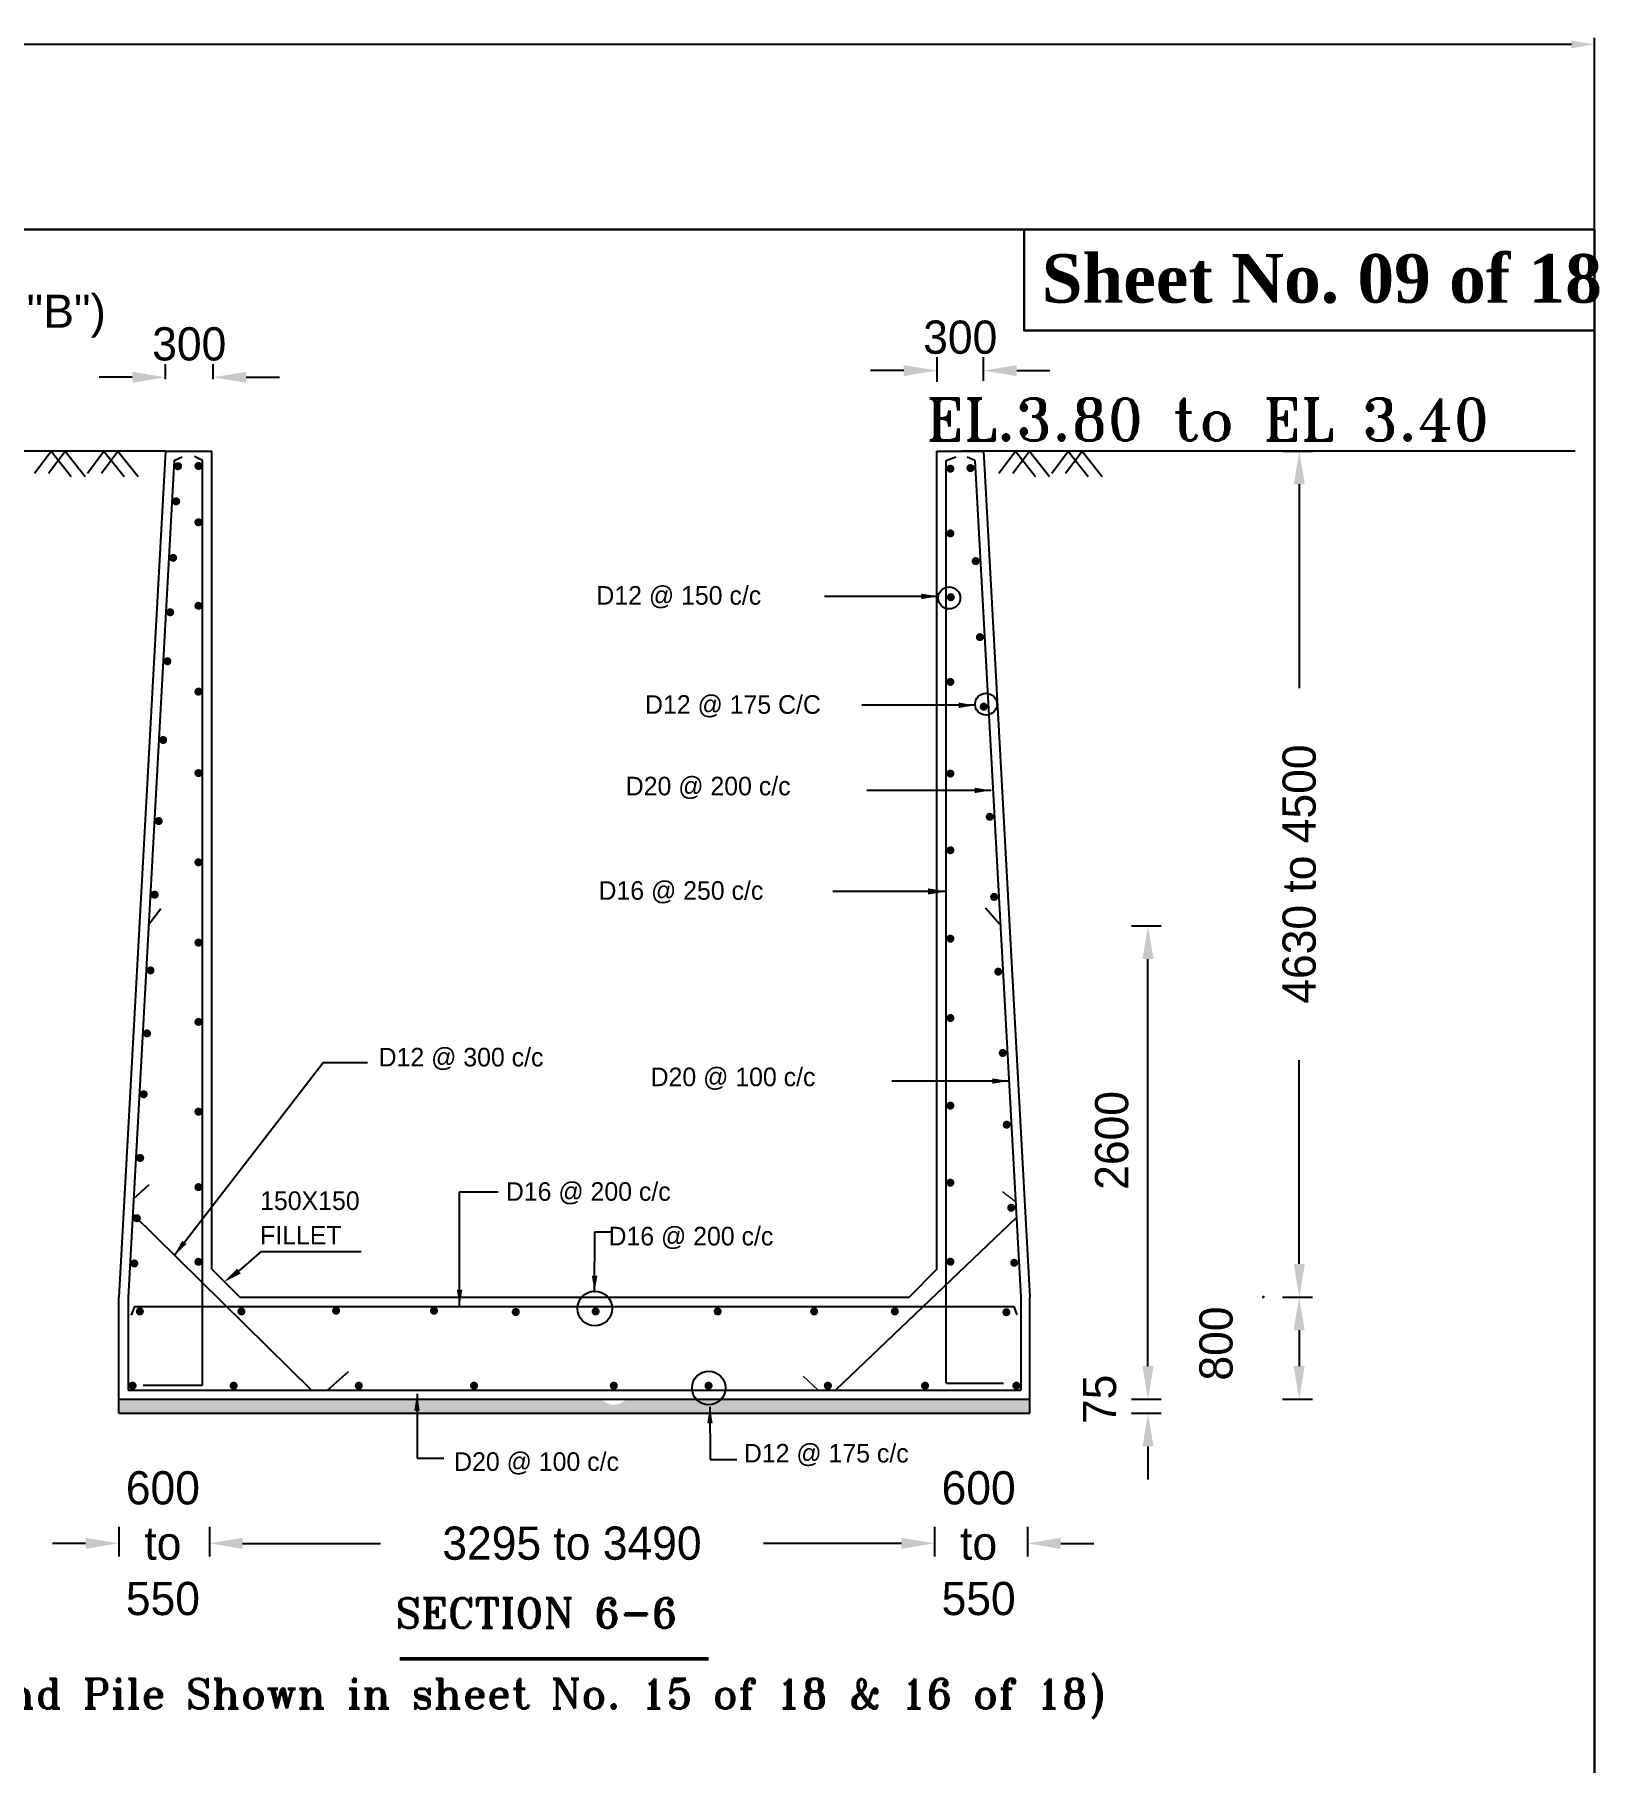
# Model space of a CAD drawing. Extents: x -1206532 to 786809, y -4288605 to 172932.
# Drawn here: x -220615 to -197051, y -4237145 to -4211122 of the extents above; entities that cross this region are included whole.
import ezdxf

# ---------------------------------------------------------------- set-up
doc = ezdxf.new("R2010")
doc.units = 0
doc.header["$LTSCALE"] = 300
doc.header["$MEASUREMENT"] = 0
doc.layers.get('0').update_dxf_attribs({"linetype": 'CONTINUOUS'})
doc.layers.get('DEFPOINTS').update_dxf_attribs({"linetype": 'CONTINUOUS'})
doc.layers.add('LINE', color=7, linetype='CONTINUOUS')
doc.layers.add('TEXT', color=10, linetype='CONTINUOUS')
doc.styles.add('BIG', font='ROMANT.SHX')
doc.dimstyles.new('3', dxfattribs={"dimtxt": 225, "dimasz": 350, "dimexe": 100, "dimexo": 25, "dimgap": 9, "dimtad": 0, "dimdec": 0, "dimzin": 0, "dimdsep": 46, "dimtxsty": 'Standard', "dimcen": 0, "dimclrd": 5, "dimclre": 6, "dimclrt": 1, "dimadec": 0, "dimazin": 0, "dimtfac": 1, "dimtdec": 0, "dimtofl": 0, "dimtmove": 2, "dimatfit": 3, "dimfxl": 1, "dimtolj": 1, "dimtzin": 0, "dimarcsym": 0})

# ---------------------------------------------------------------- blocks, each defined once
blk = doc.blocks.new('*D278')
at = {"layer": 'DEFPOINTS', "color": 0, "lineweight": 30}
for p in [(-197123, -4211270), (-269095, -4214061), (-197123, -4214061)]:
    blk.add_point(p, dxfattribs=at)
at = {"layer": 'LINE', "color": 6, "lineweight": -2}
for p, q in [((-269095, -4214036), (-269095, -4211170)), ((-197123, -4214036), (-197123, -4211170))]:
    blk.add_line(p, q, dxfattribs=at)
at = {"layer": 'LINE', "color": 5, "lineweight": -2}
for p, q in [((-268745, -4211270), (-233606, -4211270)), ((-197473, -4211270), (-232613, -4211270))]:
    blk.add_line(p, q, dxfattribs=at)
at = {"layer": 'LINE', "color": 5, "lineweight": 30}
for points in [[(-268745, -4211212), (-268745, -4211328), (-269095, -4211270)], [(-197473, -4211212), (-197473, -4211328), (-197123, -4211270)]]:
    blk.add_solid(points, dxfattribs=at)
at = {"layer": 'LINE', "color": 1, "lineweight": 30, "insert": (-233109, -4211270), "char_height": 225, "attachment_point": 5}
blk.add_mtext('\\A1;71972', dxfattribs=at)
blk = doc.blocks.new('*D788')
at = {"layer": 'DEFPOINTS', "color": 0, "lineweight": 30}
for p in [(-204112, -4231676), (-203849, -4231676), (-204112, -4231886)]:
    blk.add_point(p, dxfattribs=at)
at = {"layer": 'LINE', "color": 7, "lineweight": -2}
for p, q in [((-203849, -4231176), (-203849, -4230676)), ((-204099, -4231676), (-203649, -4231676)), ((-204099, -4231886), (-203649, -4231886)), ((-203849, -4232386), (-203849, -4232886))]:
    blk.add_line(p, q, dxfattribs=at)
at = {"layer": 'LINE', "color": 7, "lineweight": 30}
for points in [[(-203932, -4231176), (-203765, -4231176), (-203849, -4231676)], [(-203932, -4232386), (-203765, -4232386), (-203849, -4231886)]]:
    blk.add_solid(points, dxfattribs=at)
at = {"layer": 'LINE', "color": 7, "lineweight": 30, "insert": (-204576, -4231676), "char_height": 500, "attachment_point": 5, "rotation": 90}
blk.add_mtext('\\A1;75', dxfattribs=at)
blk = doc.blocks.new('*D789')
at = {"layer": 'DEFPOINTS', "color": 0, "lineweight": 30}
for p in [(-202110, -4230136), (-202150, -4231676), (-201572, -4231676)]:
    blk.add_point(p, dxfattribs=at)
at = {"layer": 'LINE', "color": 7, "lineweight": -2}
for p, q in [((-201822, -4230136), (-201372, -4230136)), ((-201572, -4230636), (-201572, -4231176)), ((-201822, -4231676), (-201372, -4231676))]:
    blk.add_line(p, q, dxfattribs=at)
at = {"layer": 'LINE', "color": 7, "lineweight": 30}
for points in [[(-201656, -4230636), (-201489, -4230636), (-201572, -4230136)], [(-201656, -4231176), (-201489, -4231176), (-201572, -4231676)]]:
    blk.add_solid(points, dxfattribs=at)
at = {"layer": 'LINE', "color": 7, "lineweight": 30, "insert": (-202822, -4230836), "char_height": 500, "attachment_point": 5, "rotation": 90}
blk.add_mtext('\\A1;800', dxfattribs=at)
blk = doc.blocks.new('*D790')
at = {"layer": 'DEFPOINTS', "color": 0, "lineweight": 30}
for p in [(-217983, -4233580), (-207063, -4233580), (-207063, -4233846)]:
    blk.add_point(p, dxfattribs=at)
at = {"layer": 'LINE', "color": 7, "lineweight": -2}
for p, q in [((-217983, -4233596), (-217983, -4234046)), ((-207063, -4233596), (-207063, -4234046)), ((-217483, -4233846), (-215407, -4233846)), ((-207563, -4233846), (-209639, -4233846))]:
    blk.add_line(p, q, dxfattribs=at)
at = {"layer": 'LINE', "color": 7, "lineweight": 30}
for points in [[(-217483, -4233762), (-217483, -4233929), (-217983, -4233846)], [(-207563, -4233762), (-207563, -4233929), (-207063, -4233846)]]:
    blk.add_solid(points, dxfattribs=at)
at = {"layer": 'LINE', "color": 7, "lineweight": 30, "insert": (-212523, -4233846), "char_height": 500, "attachment_point": 5}
blk.add_mtext('\\A1;3295 to 3490', dxfattribs=at)
blk = doc.blocks.new('*D791')
at = {"layer": 'DEFPOINTS', "color": 0, "lineweight": 30}
for p in [(-202180, -4217396), (-201570, -4217396), (-202180, -4230136)]:
    blk.add_point(p, dxfattribs=at)
at = {"layer": 'LINE', "color": 7, "lineweight": -2}
for p, q in [((-201820, -4217396), (-201370, -4217396)), ((-201570, -4217896), (-201570, -4220966)), ((-201570, -4229636), (-201570, -4226567)), ((-201820, -4230136), (-201370, -4230136))]:
    blk.add_line(p, q, dxfattribs=at)
at = {"layer": 'LINE', "color": 7, "lineweight": 30}
for points in [[(-201654, -4217896), (-201487, -4217896), (-201570, -4217396)], [(-201654, -4229636), (-201487, -4229636), (-201570, -4230136)]]:
    blk.add_solid(points, dxfattribs=at)
at = {"layer": 'LINE', "color": 7, "lineweight": 30, "insert": (-201570, -4223766), "char_height": 500, "attachment_point": 5, "rotation": 90}
blk.add_mtext('\\A1;4630 to 4500', dxfattribs=at)
blk = doc.blocks.new('*D792')
at = {"layer": 'DEFPOINTS', "color": 0, "lineweight": 30}
for p in [(-204595, -4224547), (-203849, -4224547), (-204042, -4231676)]:
    blk.add_point(p, dxfattribs=at)
at = {"layer": 'LINE', "color": 7, "lineweight": -2}
for p, q in [((-204099, -4224547), (-203649, -4224547)), ((-203849, -4231176), (-203849, -4225047)), ((-204037, -4231676), (-203649, -4231676))]:
    blk.add_line(p, q, dxfattribs=at)
at = {"layer": 'LINE', "color": 7, "lineweight": 30}
for points in [[(-203932, -4225047), (-203765, -4225047), (-203849, -4224547)], [(-203932, -4231176), (-203765, -4231176), (-203849, -4231676)]]:
    blk.add_solid(points, dxfattribs=at)
at = {"layer": 'LINE', "color": 7, "lineweight": 30, "insert": (-204393, -4227777), "char_height": 500, "attachment_point": 5, "rotation": 90}
blk.add_mtext('\\A1;2600', dxfattribs=at)
blk = doc.blocks.new('*D793')
at = {"layer": 'DEFPOINTS', "color": 0, "lineweight": 30}
for p in [(-206326, -4216183), (-207026, -4216360), (-206326, -4216343)]:
    blk.add_point(p, dxfattribs=at)
at = {"layer": 'LINE', "color": 7, "lineweight": -2}
for p, q in [((-207526, -4216183), (-208026, -4216183)), ((-207026, -4216355), (-207026, -4215983)), ((-206326, -4216338), (-206326, -4215983)), ((-205826, -4216183), (-205326, -4216183))]:
    blk.add_line(p, q, dxfattribs=at)
at = {"layer": 'LINE', "color": 7, "lineweight": 30}
for points in [[(-207526, -4216100), (-207526, -4216266), (-207026, -4216183)], [(-205826, -4216100), (-205826, -4216266), (-206326, -4216183)]]:
    blk.add_solid(points, dxfattribs=at)
at = {"layer": 'LINE', "color": 7, "lineweight": 30, "insert": (-206676, -4215683), "char_height": 500, "attachment_point": 5}
blk.add_mtext('\\A1;300', dxfattribs=at)
blk = doc.blocks.new('*D794')
at = {"layer": 'DEFPOINTS', "color": 0, "lineweight": 30}
for p in [(-218644, -4216315), (-217928, -4216284), (-217928, -4216315)]:
    blk.add_point(p, dxfattribs=at)
at = {"layer": 'LINE', "color": 7, "lineweight": -2}
for p, q in [((-218644, -4216310), (-218644, -4216084)), ((-217928, -4216310), (-217928, -4216084)), ((-219144, -4216284), (-219644, -4216284)), ((-217428, -4216284), (-216928, -4216284))]:
    blk.add_line(p, q, dxfattribs=at)
at = {"layer": 'LINE', "color": 7, "lineweight": 30}
for points in [[(-219144, -4216201), (-219144, -4216367), (-218644, -4216284)], [(-217428, -4216201), (-217428, -4216367), (-217928, -4216284)]]:
    blk.add_solid(points, dxfattribs=at)
at = {"layer": 'LINE', "color": 7, "lineweight": 30, "insert": (-218286, -4215784), "char_height": 500, "attachment_point": 5}
blk.add_mtext('\\A1;300', dxfattribs=at)
blk = doc.blocks.new('*D786')
at = {"layer": 'DEFPOINTS', "color": 0, "lineweight": 30}
for p in [(-219346, -4233347), (-217983, -4233347), (-219346, -4233846)]:
    blk.add_point(p, dxfattribs=at)
at = {"layer": 'LINE', "color": 7, "lineweight": -2}
for p, q in [((-219346, -4233596), (-219346, -4234046)), ((-217983, -4233596), (-217983, -4234046)), ((-219846, -4233846), (-220346, -4233846)), ((-217483, -4233846), (-216983, -4233846))]:
    blk.add_line(p, q, dxfattribs=at)
at = {"layer": 'LINE', "color": 7, "lineweight": 30}
for points in [[(-219846, -4233762), (-219846, -4233929), (-219346, -4233846)], [(-217483, -4233762), (-217483, -4233929), (-217983, -4233846)]]:
    blk.add_solid(points, dxfattribs=at)
at = {"layer": 'LINE', "color": 7, "lineweight": 30, "insert": (-218683, -4233846), "char_height": 500, "attachment_point": 5}
blk.add_mtext('\\A1;600 \\Pto \\P550', dxfattribs=at)
blk = doc.blocks.new('*D787')
at = {"layer": 'DEFPOINTS', "color": 0, "lineweight": 30}
for p in [(-207063, -4233347), (-205663, -4233417), (-207063, -4233846)]:
    blk.add_point(p, dxfattribs=at)
at = {"layer": 'LINE', "color": 7, "lineweight": -2}
for p, q in [((-207063, -4233596), (-207063, -4234046)), ((-205663, -4233596), (-205663, -4234046)), ((-207563, -4233846), (-208063, -4233846)), ((-205163, -4233846), (-204663, -4233846))]:
    blk.add_line(p, q, dxfattribs=at)
at = {"layer": 'LINE', "color": 7, "lineweight": 30}
for points in [[(-207563, -4233762), (-207563, -4233929), (-207063, -4233846)], [(-205163, -4233762), (-205163, -4233929), (-205663, -4233846)]]:
    blk.add_solid(points, dxfattribs=at)
at = {"layer": 'LINE', "color": 7, "lineweight": 30, "insert": (-206399, -4233846), "char_height": 500, "attachment_point": 5}
blk.add_mtext('\\A1;600 \\Pto \\P550', dxfattribs=at)
blk = doc.blocks.new('*D940')
at = {"layer": 'DEFPOINTS', "color": 0, "lineweight": 30}
for p in [(-229288, -4215324), (-229288, -4216546), (-228304, -4216546)]:
    blk.add_point(p, dxfattribs=at)
at = {"layer": 'LINE', "color": 7, "lineweight": -2}
for p, q in [((-229288, -4215574), (-229288, -4215124)), ((-228304, -4215574), (-228304, -4215124)), ((-229788, -4215324), (-230288, -4215324)), ((-227804, -4215324), (-227304, -4215324))]:
    blk.add_line(p, q, dxfattribs=at)
at = {"layer": 'LINE', "color": 7, "lineweight": 30}
for points in [[(-229788, -4215240), (-229788, -4215407), (-229288, -4215324)], [(-227804, -4215240), (-227804, -4215407), (-228304, -4215324)]]:
    blk.add_solid(points, dxfattribs=at)
at = {"layer": 'LINE', "color": 7, "lineweight": 30, "insert": (-223438, -4215364), "char_height": 500, "attachment_point": 5}
blk.add_mtext('\\A1;{\\fArial|b0|i0|c0|p34;450 to 0 (See details "B")}', dxfattribs=at)

msp = doc.modelspace()

# ---------------------------------------------------------------- hatches: boundary and pattern name
at = {"layer": 'LINE'}
h = msp.add_hatch(dxfattribs=at)
h.set_pattern_fill('AR-CONC', color=0, scale=56, style=0)
h.set_pattern_definition([(50, (-1041214.12, -3069393.22), (401.6657, -35.141196), [42, -462]), (355, (-1041214.12, -3069393.2), (-77.70075, 421.2276), [33.6, -369.6]), (100.4514, (-1041180.65, -3069396.15), (323.96525, 386.08614), [35.69451, -392.63958]), (46.1842, (-1041214.1, -3069281.2), (597.65499, -92.69065), [63, -693]), (96.6356, (-1041164.3, -3069288.94), (523.41112, 545.506), [53.54176, -588.95928]), (351.1842, (-1041214.1, -3069281.2), (523.4107, 545.50642), [50.4, -554.4]), (21, (-1041158.12, -3069309.22), (334.26795, -225.46658), [42, -462]), (326, (-1041158.12, -3069309.2), (136.25659, 406.08403), [33.6, -369.6]), (71.4514, (-1041130.27, -3069328), (470.52467, 180.61708), [35.69451, -392.63958]), (37.5, (-1041214.12, -3069393.22), (6.809519, 186.420558), [0, -365.12, 0, -375.2, 0, -371]), (7.5, (-1041214.12, -3069393.22), (147.31894, 220.87056), [0, -213.92, 0, -356.72, 0, -141.4]), (327.5, (-1041339, -3069393.22), (298.940564, -12.630728), [0, -140, 0, -436.8, 0, -579.6]), (317.5, (-1041395, -3069393.22), (326.584255, 56.05879), [0, -182, 0, -290.08, 0, -411.6])])
h.paths.add_polyline_path([(-205626.138, -4231676.485), (-211706.313, -4231676.485, -0.43765025), (-212076.529, -4231676.485), (-219346.138, -4231676.485), (-219346.138, -4231886.485), (-205626.138, -4231886.485)])

# ---------------------------------------------------------------- linework, layer by layer
at = {"color": 0, "linetype": 'ByBlock', "lineweight": 30}
for points in [[(-269094.96, -4264955.06), (-269094.96, -4214060.66), (-197123.08, -4214060.66), (-197123.08, -4264955.06), (-269094.96, -4264955.06)], [(-197123.08, -4214060.66), (-205715.93, -4214060.66), (-205715.93, -4215579.566), (-197123.08, -4215579.566)]]:
    msp.add_lwpolyline(points, close=True, dxfattribs=at)
at = {"layer": 'LINE', "color": 0}
for p, q in [((-218646.138, -4217396.485), (-221087.392, -4217398.363)), ((-220614.469, -4217728.123), (-220365.306, -4217397.807)), ((-220404.426, -4217727.962), (-220155.263, -4217397.646)), ((-220365.306, -4217397.807), (-220062.869, -4217778.523)), ((-220155.263, -4217397.646), (-219852.826, -4217778.362)), ((-219819.233, -4217727.511), (-219570.07, -4217397.195)), ((-219609.19, -4217727.35), (-219360.027, -4217397.034)), ((-219570.07, -4217397.195), (-219267.633, -4217777.911)), ((-219360.027, -4217397.034), (-219057.59, -4217777.75)), ((-218646.138, -4217396.485), (-219346.138, -4230136.485)), ((-218646.138, -4217396.485), (-217946.138, -4217396.485)), ((-218513.619, -4217536.485), (-218391.413, -4217484.17)), ((-218086.138, -4217536.485), (-218205.822, -4217478.87)), ((-217946.138, -4229716.485), (-217946.138, -4217396.485)), ((-207026.138, -4229716.485), (-207026.138, -4217396.485)), ((-207026.138, -4217396.485), (-206326.138, -4217396.485)), ((-206886.138, -4217536.485), (-206742.531, -4217483.466)), ((-197417.319, -4217394.854), (-206651.234, -4217394.854)), ((-206458.657, -4217536.485), (-206574.08, -4217486.324)), ((-206326.138, -4217396.485), (-205626.138, -4230136.485)), ((-204324.298, -4217396.569), (-206308.911, -4217396.569)), ((-206094.295, -4217728.123), (-205845.131, -4217397.807)), ((-205884.252, -4217727.962), (-205635.088, -4217397.646)), ((-205845.131, -4217397.807), (-205542.695, -4217778.523)), ((-205635.088, -4217397.646), (-205332.652, -4217778.362)), ((-205299.059, -4217727.511), (-205049.895, -4217397.195)), ((-205089.016, -4217727.35), (-204839.852, -4217397.034)), ((-205049.895, -4217397.195), (-204747.459, -4217777.911)), ((-204839.852, -4217397.034), (-204537.416, -4217777.75)), ((-218513.619, -4217536.485), (-219206.349, -4230144.165)), ((-218086.138, -4231461.855), (-218086.138, -4217536.485)), ((-206886.138, -4231431.373), (-206886.138, -4217536.485)), ((-206458.657, -4217536.485), (-205765.927, -4230144.165)), ((-207162.158, -4224027.425), (-208117.734, -4224027.425)), ((-218904.412, -4224535.794), (-218714.249, -4224285.641)), ((-206081.814, -4224526.982), (-206296.804, -4224277.68)), ((-219124.687, -4228657.923), (-218891.542, -4228439.972)), ((-219137.402, -4228889.328), (-216443.215, -4231536.485)), ((-205832.049, -4228940.758), (-208555.762, -4231536.485)), ((-217538.168, -4229744.8), (-217195.621, -4229450.236)), ((-217195.621, -4229450.236), (-215696.303, -4229450.236)), ((-217946.138, -4229716.485), (-217526.138, -4230136.485)), ((-207026.138, -4229716.485), (-207446.138, -4230136.485)), ((-219346.138, -4231886.485), (-219346.138, -4230136.485)), ((-219206.349, -4230144.165), (-219206.349, -4231536.485)), ((-217526.138, -4230136.485), (-207446.138, -4230136.485)), ((-205765.927, -4230144.165), (-205765.927, -4231536.485)), ((-205626.138, -4231886.485), (-205626.138, -4230136.485)), ((-219112.308, -4230276.485), (-219162.916, -4230408.136)), ((-219112.308, -4230276.485), (-205871.421, -4230276.485)), ((-205871.421, -4230276.485), (-205821.75, -4230402.576)), ((-216204.007, -4231536.485), (-215887.94, -4231255.801)), ((-219206.349, -4231536.485), (-205765.927, -4231536.485)), ((-218979.76, -4231461.855), (-218086.138, -4231461.855)), ((-206884.31, -4231431.373), (-206026.622, -4231431.373)), ((-219346.138, -4231676.485), (-205626.138, -4231676.485)), ((-219346.138, -4231886.485), (-205626.138, -4231886.485))]:
    msp.add_line(p, q, dxfattribs=at)
at = {"layer": 'LINE', "color": 0, "lineweight": 20}
for p, q in [((-205845.089, -4228703.413), (-206039.707, -4228549.326)), ((-208817.607, -4231536.485), (-209041.52, -4231326.186))]:
    msp.add_line(p, q, dxfattribs=at)
at = {"layer": 'LINE', "color": 0, "const_width": 60.48}
for points in [[(-218484.24, -4217623.173, 1), (-218423.76, -4217623.173, 1)], [(-218177.521, -4217619.799, 1), (-218117.041, -4217619.799, 1)], [(-206855.3, -4217660.878, 1), (-206794.82, -4217660.878, 1)], [(-206552.507, -4217651.556, 1), (-206492.027, -4217651.556, 1)], [(-218513.33, -4218152.61, 1), (-218452.85, -4218152.61, 1)], [(-218177.521, -4218467.614, 1), (-218117.041, -4218467.614, 1)], [(-206855.3, -4218635.574, 1), (-206794.82, -4218635.574, 1)], [(-218558.558, -4219003.32, 1), (-218498.078, -4219003.32, 1)], [(-206473.607, -4219052.781, 1), (-206413.127, -4219052.781, 1)], [(-206848.042, -4219595.831, 1), (-206787.562, -4219595.831, 1)], [(-218603.584, -4219822.789, 1), (-218543.104, -4219822.789, 1)], [(-218177.521, -4219725.791, 1), (-218117.041, -4219725.791, 1)], [(-206410.703, -4220197.648, 1), (-206350.223, -4220197.648, 1)], [(-218644.1, -4220560.174, 1), (-218583.62, -4220560.174, 1)], [(-206855.3, -4220871.811, 1), (-206794.82, -4220871.811, 1)], [(-218177.521, -4221017.1, 1), (-218117.041, -4221017.1, 1)], [(-206353.114, -4221245.759, 1), (-206292.634, -4221245.759, 1)], [(-218709.27, -4221746.285, 1), (-218648.79, -4221746.285, 1)], [(-218177.521, -4222245.248, 1), (-218117.041, -4222245.248, 1)], [(-206855.3, -4222252.63, 1), (-206794.82, -4222252.63, 1)], [(-218776.345, -4222967.033, 1), (-218715.865, -4222967.033, 1)], [(-206262.043, -4222903.253, 1), (-206201.563, -4222903.253, 1)], [(-206855.3, -4223406.82, 1), (-206794.82, -4223406.82, 1)], [(-218177.521, -4223588.444, 1), (-218117.041, -4223588.444, 1)], [(-218837.323, -4224076.835, 1), (-218776.843, -4224076.835, 1)], [(-206195.743, -4224109.913, 1), (-206135.263, -4224109.913, 1)], [(-218177.521, -4224797.328, 1), (-218117.041, -4224797.328, 1)], [(-206855.3, -4224738.487, 1), (-206794.82, -4224738.487, 1)], [(-218899.965, -4225216.923, 1), (-218839.485, -4225216.923, 1)], [(-206133.88, -4225235.814, 1), (-206073.4, -4225235.814, 1)], [(-218177.521, -4225991.868, 1), (-218117.041, -4225991.868, 1)], [(-206855.3, -4225933.65, 1), (-206794.82, -4225933.65, 1)], [(-218952.039, -4226164.671, 1), (-218891.559, -4226164.671, 1)], [(-206066.608, -4226460.17, 1), (-206006.128, -4226460.17, 1)], [(-219002.435, -4227081.883, 1), (-218941.955, -4227081.883, 1)], [(-218177.521, -4227344.369, 1), (-218117.041, -4227344.369, 1)], [(-206855.3, -4227253.496, 1), (-206794.82, -4227253.496, 1)], [(-206007.232, -4227540.806, 1), (-205946.752, -4227540.806, 1)], [(-219055.12, -4228040.745, 1), (-218994.64, -4228040.745, 1)], [(-206855.3, -4228413.849, 1), (-206794.82, -4228413.849, 1)], [(-218177.521, -4228481.102, 1), (-218117.041, -4228481.102, 1)], [(-219105.011, -4228948.763, 1), (-219044.531, -4228948.763, 1)], [(-205938.529, -4228791.198, 1), (-205878.049, -4228791.198, 1)], [(-219143.674, -4229630.576, 1), (-219083.194, -4229630.576, 1)], [(-218177.521, -4229605.387, 1), (-218117.041, -4229605.387, 1)], [(-206855.3, -4229603.891, 1), (-206794.82, -4229603.891, 1)], [(-205892.981, -4229620.186, 1), (-205832.501, -4229620.186, 1)], [(-219060.319, -4230353.062, 1), (-218999.839, -4230353.062, 1)], [(-217530.447, -4230353.062, 1), (-217469.967, -4230353.062, 1)], [(-216104.979, -4230341.541, 1), (-216044.499, -4230341.541, 1)], [(-214631.057, -4230341.548, 1), (-214570.577, -4230341.548, 1)], [(-213400.058, -4230361.694, 1), (-213339.578, -4230361.694, 1)], [(-212196.372, -4230353.062, 1), (-212135.892, -4230353.062, 1)], [(-210358.407, -4230353.062, 1), (-210297.927, -4230353.062, 1)], [(-208906.157, -4230353.062, 1), (-208845.677, -4230353.062, 1)], [(-207691.294, -4230353.062, 1), (-207630.814, -4230353.062, 1)], [(-206011.285, -4230364.133, 1), (-205950.805, -4230364.133, 1)], [(-219169.496, -4231471.026, 1), (-219109.016, -4231471.026, 1)], [(-217647.216, -4231471.026, 1), (-217586.736, -4231471.026, 1)], [(-215763.674, -4231471.026, 1), (-215703.194, -4231471.026, 1)], [(-214027.447, -4231471.026, 1), (-213966.967, -4231471.026, 1)], [(-211923.411, -4231471.026, 1), (-211862.931, -4231471.026, 1)], [(-210496.359, -4231471.026, 1), (-210435.879, -4231471.026, 1)], [(-208699.874, -4231471.026, 1), (-208639.394, -4231471.026, 1)], [(-207236.577, -4231471.026, 1), (-207176.097, -4231471.026, 1)], [(-205860.882, -4231471.026, 1), (-205800.402, -4231471.026, 1)]]:
    msp.add_lwpolyline(points, format="xyb", close=True, dxfattribs=at)
at = {"layer": 'LINE', "color": 0, "const_width": 56}
msp.add_lwpolyline([(-215118.107, -4235586.157), (-210466.712, -4235586.157)], dxfattribs=at)
at = {"layer": 'LINE', "color": 0}
for centre, radius in [((-206842.79, -4219607.033), 166.606), ((-206287.583, -4221207.166), 164.407), ((-212179.253, -4230308.492), 260.641), ((-210463.421, -4231505.511), 251.986)]:
    msp.add_circle(centre, radius, dxfattribs=at)
at = {"layer": 'LINE', "color": 0, "lineweight": 30}
msp.add_point((-202109.701, -4230136.485), dxfattribs=at)
at = {"layer": 'LINE', "color": 0}
for points in [[(-207162.158, -4223980.759), (-207162.158, -4224074.092), (-206882.158, -4224027.425)], [(-217510.577, -4229782.437), (-217565.758, -4229707.163), (-217763.99, -4229910.343)]]:
    msp.add_solid(points, dxfattribs=at)

# ---------------------------------------------------------------- texts
at = {"color": 0, "linetype": 'ByBlock', "lineweight": 30, "insert": (-205449.133, -4214429.458), "char_height": 731.12668, "width": 9744.77205, "attachment_point": 1}
msp.add_mtext('{\\fTimes New Roman|b1|i0|c0|p18;Sheet No. 09 of 18}', dxfattribs=at)
at = {"layer": 'LINE', "color": 0}
for s, p in [('D12 @ 150 c/c', (-212155.309, -4219708.568)), ('D12 @ 175 C/C', (-211422.711, -4221352.085)), ('D20 @ 200 c/c', (-211713.159, -4222580.024)), ('D16 @ 250 c/c', (-212123.509, -4224152.953)), ('D12 @ 300 c/c', (-215434.384, -4226663.006)), ('D20 @ 100 c/c', (-211338.812, -4226960.501)), ('D16 @ 200 c/c', (-213518.432, -4228686.026)), ('150X150 ', (-217218.872, -4228824.864)), ('FILLET', (-217219.942, -4229343.53)), ('D16 @ 200 c/c', (-211972.773, -4229358.243)), ('D20 @ 100 c/c', (-214297.607, -4232754.122)), ('D12 @ 175 c/c', (-209934.445, -4232627.684))]:
    msp.add_text(s, height=280, dxfattribs=at).set_placement(p)
at = {"layer": 'LINE', "color": 0, "style": 'BIG'}
for s, p in [('SECTION 6-6', (-215179.146, -4235117.662)), ('(Sand Pile Shown in sheet No. 15 of 18 & 16 of 18)', (-222079.388, -4236334.574))]:
    msp.add_text(s, height=448, dxfattribs=at).set_placement(p)
at = {"layer": 'TEXT', "color": 0, "style": 'BIG'}
msp.add_text('EL.3.80 to EL 3.40 ', height=630, dxfattribs=at).set_placement((-207188.324, -4217235.738))

# ---------------------------------------------------------------- dimensions: what is measured, and where the dimension line sits
at = {"layer": 'LINE', "color": 0, "lineweight": 30}
dim = msp.add_linear_dim(base=(-197123.08, -4211270.085), p1=(-269094.96, -4214060.66), p2=(-197123.08, -4214060.66), dimstyle='3', override={"dimfxl": 0.12}, dxfattribs=at)
dim.commit()
dim.dimension.update_dxf_attribs({"geometry": '*D278', "text_midpoint": (-233109.02, -4211270.085)})
at = {"layer": 'LINE', "lineweight": 30}
dim = msp.add_linear_dim(base=(-229287.853, -4215323.682), p1=(-228304.36, -4216545.568), p2=(-229287.853, -4216545.568), angle=180, text='{\\fArial|b0|i0|c0|p34;450 to 0 (See details "B")}', dimstyle='3', override={"dimtxt": 500, "dimasz": 500, "dimexe": 200, "dimexo": 5, "dimdle": 250, "dimclrd": 7, "dimclre": 7, "dimclrt": 7, "dimfxl": 250, "dimfxlon": 1}, dxfattribs=at)
dim.commit()
dim.dimension.update_dxf_attribs({"geometry": '*D940', "text_midpoint": (-223438, -4215364), "dimtype": 160})
at = {"layer": 'LINE', "color": 0, "lineweight": 30}
for base, p1, p2, text, picture, middle in [((-206326.138, -4216182.835), (-207026.138, -4216359.551), (-206326.138, -4216343.028), '300', '*D793', (-206676.138, -4215682.835)), ((-217928.46, -4216283.839), (-218643.837, -4216314.883), (-217928.46, -4216314.883), '300', '*D794', (-218286.148, -4215783.839)), ((-207062.538, -4233845.503), (-217982.538, -4233580.451), (-207062.538, -4233580.451), '3295 to 3490', '*D790', (-212522.538, -4233845.503))]:
    dim = msp.add_linear_dim(base=base, p1=p1, p2=p2, text=text, dimstyle='3', override={"dimtxt": 500, "dimasz": 500, "dimexe": 200, "dimexo": 5, "dimdle": 250, "dimclrd": 7, "dimclre": 7, "dimclrt": 7, "dimfxl": 250, "dimfxlon": 1}, dxfattribs=at)
    dim.commit()
    dim.dimension.update_dxf_attribs({"geometry": picture, "text_midpoint": middle})
dim = msp.add_linear_dim(base=(-201570.321, -4217396.485), p1=(-202179.701, -4230136.485), p2=(-202179.701, -4217396.485), angle=90, text='4630 to 4500', dimstyle='3', override={"dimtxt": 500, "dimasz": 500, "dimexe": 200, "dimexo": 5, "dimdle": 250, "dimclrd": 7, "dimclre": 7, "dimclrt": 7, "dimfxl": 250, "dimfxlon": 1}, dxfattribs=at)
dim.commit()
dim.dimension.update_dxf_attribs({"geometry": '*D791', "text_midpoint": (-201570.321, -4223766.485)})
for base, p1, p2, text, picture, middle in [((-203848.618, -4224546.536), (-204041.818, -4231676.485), (-204594.647, -4224546.536), '2600', '*D792', (-204392.919, -4227777.323)), ((-201572.419, -4231676.485), (-202109.701, -4230136.485), (-202149.921, -4231676.485), '800', '*D789', (-202821.921, -4230836.485)), ((-203848.618, -4231676.485), (-204111.818, -4231886.485), (-204111.818, -4231676.485), '75', '*D788', (-204575.607, -4231676.485))]:
    dim = msp.add_linear_dim(base=base, p1=p1, p2=p2, angle=90, text=text, dimstyle='3', override={"dimtxt": 500, "dimasz": 500, "dimexe": 200, "dimexo": 5, "dimdle": 250, "dimclrd": 7, "dimclre": 7, "dimclrt": 7, "dimfxl": 250, "dimfxlon": 1}, dxfattribs=at)
    dim.commit()
    dim.dimension.update_dxf_attribs({"geometry": picture, "text_midpoint": middle, "dimtype": 160})
for base, p1, p2, picture, middle in [((-219346.138, -4233845.503), (-217982.538, -4233347.103), (-219346.138, -4233347.103), '*D786', (-218682.538, -4233845.503)), ((-207062.538, -4233845.503), (-205662.538, -4233417.103), (-207062.538, -4233347.103), '*D787', (-206398.938, -4233845.503))]:
    dim = msp.add_linear_dim(base=base, p1=p1, p2=p2, text='600 \\Pto \\P550', dimstyle='3', override={"dimtxt": 500, "dimasz": 500, "dimexe": 200, "dimexo": 5, "dimdle": 250, "dimclrd": 7, "dimclre": 7, "dimclrt": 7, "dimfxl": 250, "dimfxlon": 1}, dxfattribs=at)
    dim.commit()
    dim.dimension.update_dxf_attribs({"geometry": picture, "text_midpoint": middle, "dimtype": 160})

# ---------------------------------------------------------------- leaders
at = {"layer": 'LINE', "color": 0}
for points in [[(-207011.414, -4219583.751), (-208720.292, -4219583.751)], [(-206451.173, -4221223.54), (-208160.051, -4221223.54)], [(-206209.955, -4222505.472), (-208082.268, -4222505.472)], [(-206886.138, -4224028.089), (-208595.016, -4224028.089)], [(-218512.792, -4229509.705), (-216267.761, -4226602.864), (-215601.268, -4226602.864)], [(-205945.113, -4226882.986), (-207707.921, -4226885.949)], [(-214215.121, -4230276.485), (-214215.121, -4228550.736), (-213635.521, -4228550.736)], [(-212182.777, -4230066.321), (-212179.253, -4229155.536), (-211933.121, -4229155.536)], [(-214855.976, -4231596), (-214855.976, -4232561.136), (-214452.776, -4232561.136)], [(-210445.435, -4231790.008), (-210443.521, -4232583.09), (-210040.321, -4232583.09)]]:
    msp.add_leader(points, dimstyle='3', override={"dimasz": 250, "dimclrd": 0}, dxfattribs=at)

doc.saveas('drawing.dxf')
